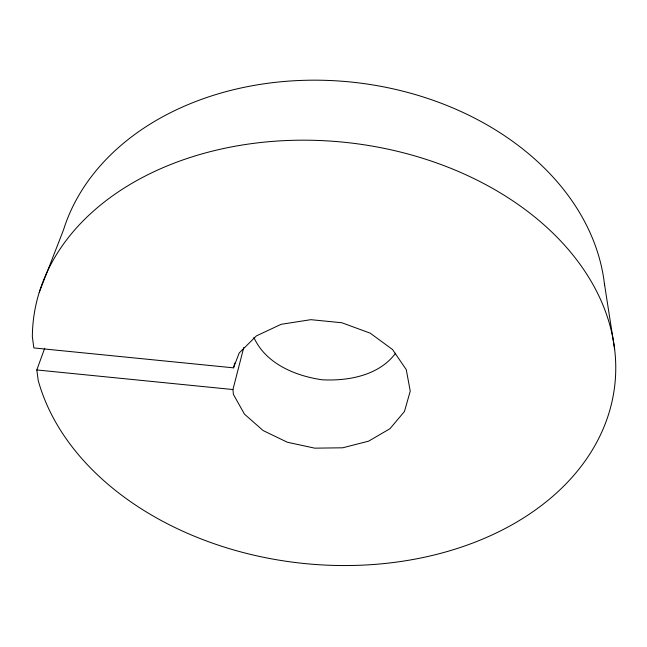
<?xml version="1.0" encoding="UTF-8"?>
<svg xmlns="http://www.w3.org/2000/svg" width="647" height="647" viewBox="0 0 647 647"><rect width="100%" height="100%" fill="white"/><g stroke="black" fill="none" stroke-linecap="round" stroke-linejoin="round"><path stroke-width="0.97" d="M44.708 348.24L36.806 369.955L38.23 380.533A292.517 211.561 6.2 0 0 501.983 530.144A292.517 211.561 6.2 0 0 453.531 169.425A292.517 211.561 6.2 0 0 32.35 336.78L33.846 347.924L233.502 367.836L239.196 352.995L256.317 335.947L281.146 324.301L310.859 319.675L341.834 322.748L370.197 333.156L392.503 349.501L406.267 369.639L410.247 391.111L404.456 411.492L389.979 428.702L368.628 441.149L342.708 447.797L314.749 448.161L287.373 442.249L263.151 430.578L244.477 414.145L233.397 394.403L232.944 389.543L243.773 347.471M233.502 367.836L234.78 363.007M39.281 292.209L63.503 229.887A275.387 209.24 6.2 0 1 351.289 82.064A275.387 209.24 6.2 0 1 604.605 285.4M395.6 353.222C378.996 375.535 348.385 381.164 322.069 379.781C295.218 375.891 265.666 363.622 253.899 337.491M36.806 369.955L232.944 389.543M604.371 283.378L614.65 349.38"/></g></svg>
